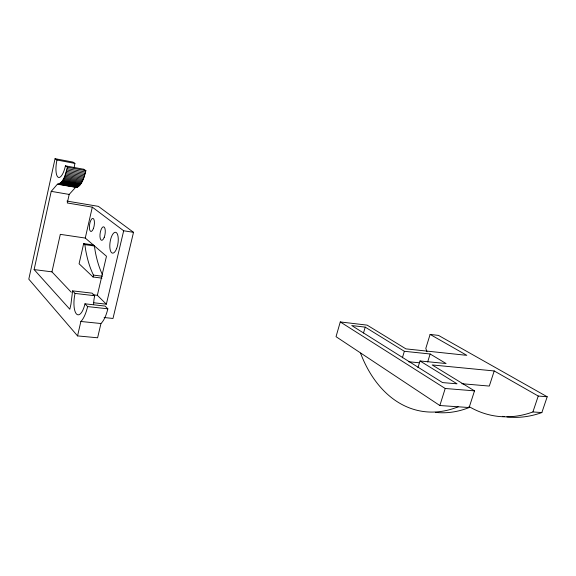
<?xml version="1.0" encoding="UTF-8"?>
<svg xmlns="http://www.w3.org/2000/svg" width="576" height="576" viewBox="0 0 576 576"><rect width="100%" height="100%" fill="white"/><g stroke="black" fill="none" stroke-linecap="round" stroke-linejoin="round"><path stroke-width="0.86" d="M72.605 290.858L70.927 304.344L69.811 309.247L34.121 269.582L51.221 191.354L57.398 184.198L76.493 187.474C82.8 184.781 84.089 176.58 85.903 170.683L83.779 169.272L65.426 165.845L65.326 166.313A14.803 4.716 -80.3 0 1 59.731 177.322A14.803 4.716 -80.3 0 1 55.966 170.46L55.937 169.632A14.803 4.716 -80.3 0 1 56.866 160.474L56.966 160.006L55.058 158.688L28.8 279.158L77.551 335.909L97.603 337.788L100.951 323.525A24.473 9.108 -83 0 0 107.842 308.815L105.084 306.072L84.974 303.818L84.895 304.178A16.373 5.796 -82.9 0 1 76.622 314.114L76.298 313.776A16.373 5.796 -82.9 0 1 74.254 308.066L74.138 307.195A16.373 5.796 -82.9 0 1 74.909 294.077L75.053 293.429L72.605 290.858L92.138 293.17L94.702 295.726L94.558 296.374A16.186 6.026 -83 0 0 93.607 304.574M55.058 158.688L72.929 162.079L74.923 163.404L74.822 163.865A14.652 4.91 -80.2 0 0 74.203 167.594M71.244 292.234L51.955 271.858L60.307 234.346L85.262 238.061L106.474 256.248L97.351 295.308L106.344 304.193L123.674 230.774L92.311 207.144L67.277 202.968L69.178 194.429L75.55 187.394L76.493 187.474M83.671 169.733L83.779 169.272M102.521 274.846A119.39 46.663 -79.9 0 1 95.27 251.64L94.385 245.995L93.182 244.966L83.678 243.583L79.078 263.758L93.038 276.991L101.945 278.129M85.262 238.061L92.311 207.144M77.551 335.909L80.87 321.48A24.746 8.762 -82.9 0 0 87.61 306.583L84.974 303.818M93.038 276.991L93.478 275.098A120.089 45.821 -80 0 1 85.702 250.279L84.852 244.613L83.678 243.583M57.398 184.198C64.469 182.873 65.52 172.994 67.464 167.249L65.426 165.845M66.989 201.089L98.381 206.359L133.51 232.315L112.99 318.463L104.119 317.52M426.967 351.792A130.363 96.473 -80 0 1 425.815 348.372L430.114 334.418L466.826 355.342L405.922 348.876L367.135 325.13L340.272 321.941L336.031 336.672L439.848 405.526L469.13 407.542L474.509 390.866L432.151 364.939L494.215 370.951L538.243 396.043L547.2 396.77L541.858 412.567A129.535 96.883 -80 0 1 506.894 416.93M363.499 333.007L365.22 327.139L351.734 325.555L442.512 382.579L457.049 383.818L420.012 360.965L417.967 367.596M402.386 357.797L404.359 351.302L365.22 327.139M427.666 361.958L430.135 353.988L404.359 351.302M439.848 405.526L445.212 388.49L340.272 321.941M494.215 370.951L489.305 386.071L461.822 383.717M468.943 406.505A130.363 96.473 -80 0 0 532.901 411.948L538.243 396.043M532.901 411.948L541.858 412.567M445.212 388.49L474.509 390.866M408.514 361.735L419.177 362.772M420.012 360.965L446.098 363.542L430.135 353.988M80.87 321.48L100.951 323.525M87.61 306.583L107.842 308.815M93.917 302.782L106.344 304.193M92.995 294.797L97.351 295.308M430.114 334.418L438.494 335.405L547.2 396.77M75.053 293.429L94.702 295.726M34.121 269.582L51.955 271.858M93.478 275.098L102.384 276.242M84.852 244.613L94.385 245.995M123.674 230.774L133.51 232.315M51.221 191.354L69.178 194.429M60.761 182.844L79.042 186.077M60.25 183.305L78.516 186.538M59.753 183.679L77.998 186.905M59.256 183.967L77.486 187.186M58.774 184.162L76.982 187.373M62.791 180.13L81.137 183.413M62.287 180.929L80.618 184.198M61.776 181.649L80.093 184.91M61.265 182.29L79.567 185.537M64.26 177.286L82.642 180.605M63.778 178.301L82.152 181.606M63.288 179.251L81.648 182.542M65.614 173.858L84.024 177.221M65.174 175.061L83.578 178.409M64.721 176.198L83.117 179.532M66.42 171.324L84.852 174.715M66.024 172.613L84.449 175.99M67.14 168.631L85.579 172.058M66.794 169.992L85.226 173.405M67.464 167.249L85.903 170.683M56.966 160.006L74.923 163.404M458.165 406.793A137.326 92.556 -80.4 0 1 360.533 353.138M469.13 407.542A136.289 93.168 -80.4 0 1 435.348 412.344M504.302 416.592A129.535 96.883 -80 0 1 502.582 416.318M104.242 237.29A6.818 2.498 -81.5 0 0 103.658 226.807A6.818 2.498 -81.5 0 0 99.972 236.549A6.818 2.498 -81.5 0 0 104.242 237.29M93.427 228.521A6.617 2.354 -81.3 0 0 92.916 218.39A6.617 2.354 -81.3 0 0 89.395 227.887A6.617 2.354 -81.3 0 0 93.427 228.521M116.597 248.645A10.541 3.989 -81.6 0 0 115.668 232.294A10.541 3.989 -81.6 0 0 109.829 247.183A10.541 3.989 -81.6 0 0 116.597 248.645"/></g></svg>
